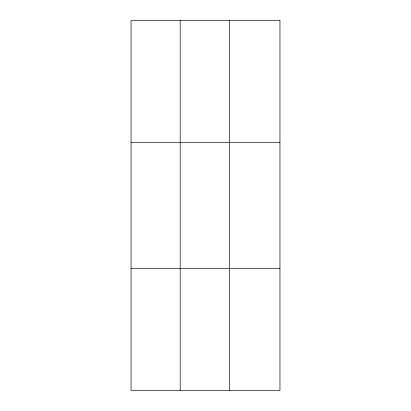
<?xml version="1.0" encoding="UTF-8"?>
<svg xmlns="http://www.w3.org/2000/svg" width="411" height="411" viewBox="0 0 411 411"><rect width="100%" height="100%" fill="white"/><g stroke="black" fill="none" stroke-linecap="round" stroke-linejoin="round"><path stroke-width="0.62" d="M180.182 390.45L180.182 20.55M229.328 390.45L229.328 20.55M131.037 142.617L279.963 142.617M131.037 268.383L279.963 268.383M279.963 20.55L279.963 390.45L131.037 390.45L131.037 20.55L279.963 20.55"/></g></svg>
